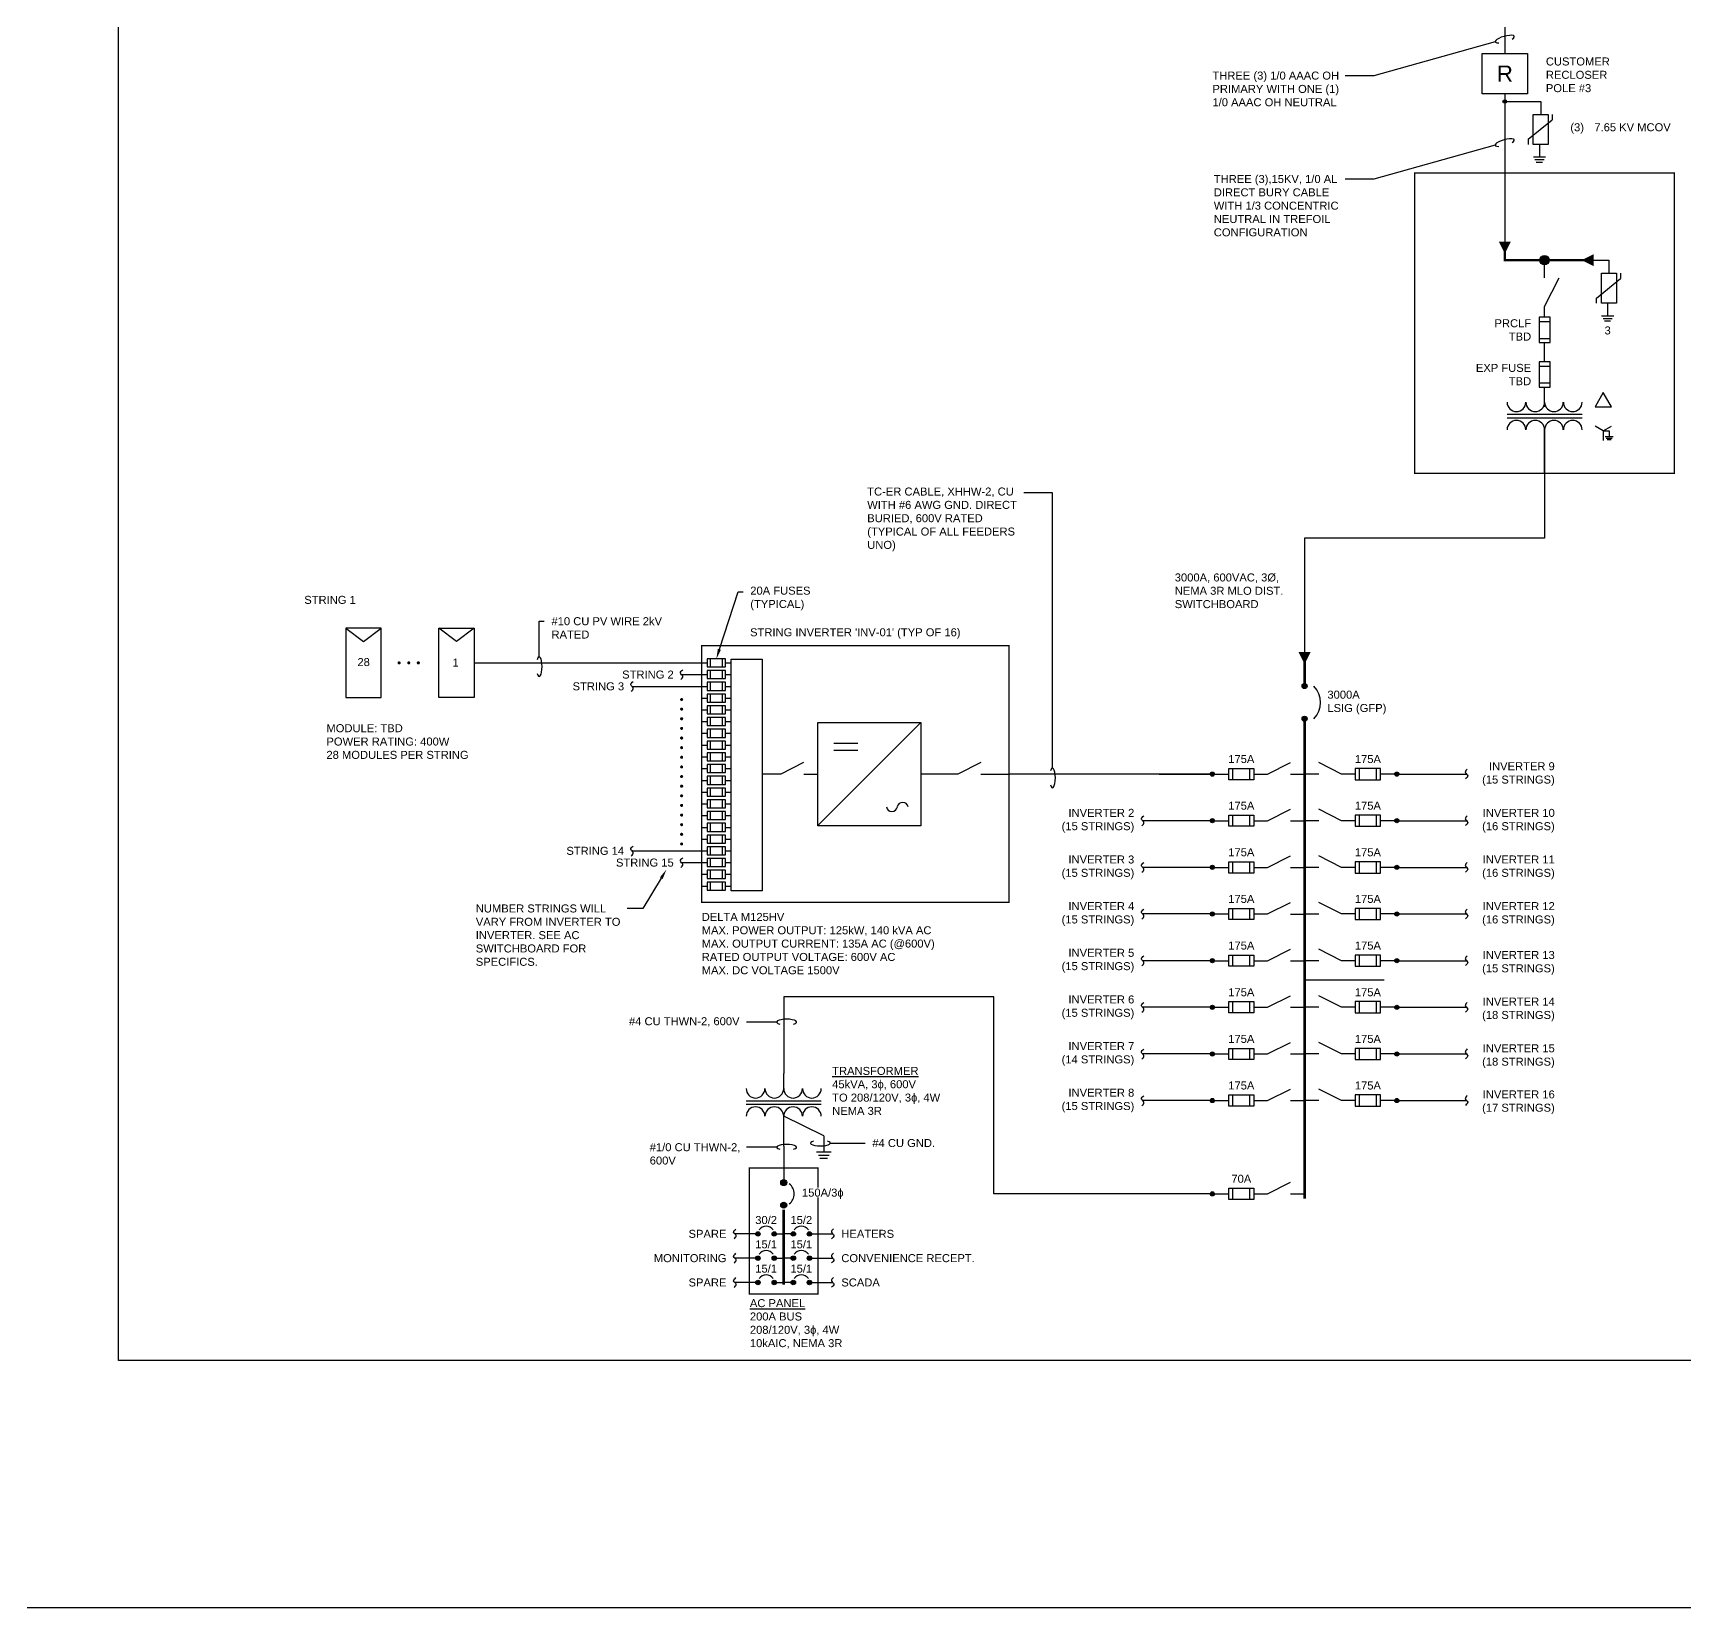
# Model space of a CAD drawing. Extents: x -18 to 267, y -48 to 249.
# Drawn here: x 141.73 to 162.38, y 63.52 to 83.21 of the extents above; entities that cross this region are included whole.
import ezdxf
from ezdxf import colors
from ezdxf.entities.mleader import LeaderData, LeaderLine
from ezdxf.math import Vec2, Vec3

# ---------------------------------------------------------------- set-up
doc = ezdxf.new("R2010")
doc.units = 0
doc.header["$MEASUREMENT"] = 0
doc.linetypes.add('PHANTOM2', pattern=[1.25, 0.625, -0.125, 0.125, -0.125, 0.125, -0.125])
for name, color, linetype in [('E-1LIN', 4, 'Continuous'), ('E-1LIN-CABL-OH', 4, 'Continuous'), ('E-1LIN-EQPM-ENCL', 8, 'PHANTOM2'), ('E-1LIN-FUSE', 170, 'Continuous'), ('E-ARRAY-MODULE', 170, 'Continuous'), ('E-TEXT', 7, 'Continuous'), ('G-ANNO-TEXT', 1, 'Continuous')]:
    doc.layers.add(name, color=color, linetype=linetype)
doc.layers.add('G-NPLT', color=67, linetype='Continuous', plot=False)
doc.styles.add('NEI-A', font='arial.ttf')

# ---------------------------------------------------------------- blocks, each defined once
blk = doc.blocks.new('Equipment Callout Arrowhead')
at = {"color": 0}
blk.add_ellipse((0, 0), major_axis=(0.99, 0), ratio=0.28679, start_param=-0.799881, end_param=3.941473, dxfattribs=at)
blk = doc.blocks.new('A$C842ad1d9')
for points in [[(-0.469, -0.151), (0.469, -0.151)], [(-0.469, -0.194), (0.469, -0.194)]]:
    blk.add_lwpolyline(points)
for centre, start, end in [((-0.352, 0), 180, 0), ((-0.117, 0), 180, 0), ((0.117, 0), 180, 0), ((0.352, 0), 180, 0), ((-0.352, -0.345), 0, 180), ((-0.117, -0.345), 0, 180), ((0.117, -0.345), 0, 180), ((0.352, -0.345), 0, 180)]:
    blk.add_arc(centre, 0.117, start, end)
blk = doc.blocks.new('A$C4f8bfd34')
at = {"start_tangent": (-0.889861, -0.85957), "end_tangent": (-0.954311, -0.827045)}
blk.add_spline([(0.008, 0.062), (-0.017, 0.022), (0.014, -0.02), (-0.014, -0.06)], degree=3, dxfattribs=at)

msp = doc.modelspace()

# ---------------------------------------------------------------- hatches: boundary and pattern name
at = {"layer": 'E-1LIN', "transparency": 33554687}
h = msp.add_hatch(color=256, dxfattribs=at)
h.dxf.hatch_style = 1
h.paths.add_polyline_path([(160.68, 80.368, 1), (160.563, 80.368, 1)])
at = {"layer": 'E-1LIN'}
h = msp.add_hatch(color=256, dxfattribs=at)
h.dxf.hatch_style = 1
edge = h.paths.add_edge_path()
edge.add_arc((157.622, 75.043), 0.0321, 0, 360)
h = msp.add_hatch(color=256, dxfattribs=at)
h.dxf.hatch_style = 1
edge = h.paths.add_edge_path()
edge.add_arc((157.622, 74.634), 0.0321, 0, 360)
h = msp.add_hatch(color=256, dxfattribs=at)
h.dxf.hatch_style = 1
h.paths.add_polyline_path([(156.469, 73.916, 1), (156.469, 73.968, 1)])
h = msp.add_hatch(color=256, dxfattribs=at)
h.dxf.hatch_style = 1
h.paths.add_polyline_path([(158.775, 73.916, -1), (158.775, 73.968, -1)])
h = msp.add_hatch(color=256, dxfattribs=at)
h.dxf.hatch_style = 1
h.paths.add_polyline_path([(156.469, 73.333, 1), (156.469, 73.385, 1)])
h = msp.add_hatch(color=256, dxfattribs=at)
h.dxf.hatch_style = 1
h.paths.add_polyline_path([(158.775, 73.333, -1), (158.775, 73.385, -1)])
h = msp.add_hatch(color=256, dxfattribs=at)
h.dxf.hatch_style = 1
h.paths.add_polyline_path([(156.469, 72.75, 1), (156.469, 72.802, 1)])
h = msp.add_hatch(color=256, dxfattribs=at)
h.dxf.hatch_style = 1
h.paths.add_polyline_path([(158.775, 72.75, -1), (158.775, 72.802, -1)])
h = msp.add_hatch(color=256, dxfattribs=at)
h.dxf.hatch_style = 1
h.paths.add_polyline_path([(156.469, 72.166, 1), (156.469, 72.219, 1)])
h = msp.add_hatch(color=256, dxfattribs=at)
h.dxf.hatch_style = 1
h.paths.add_polyline_path([(158.775, 72.166, -1), (158.775, 72.219, -1)])
h = msp.add_hatch(color=256, dxfattribs=at)
h.dxf.hatch_style = 1
h.paths.add_polyline_path([(156.469, 71.583, 1), (156.469, 71.636, 1)])
h = msp.add_hatch(color=256, dxfattribs=at)
h.dxf.hatch_style = 1
h.paths.add_polyline_path([(158.775, 71.583, -1), (158.775, 71.636, -1)])
h = msp.add_hatch(color=256, dxfattribs=at)
h.dxf.hatch_style = 1
h.paths.add_polyline_path([(156.469, 71, 1), (156.469, 71.052, 1)])
h = msp.add_hatch(color=256, dxfattribs=at)
h.dxf.hatch_style = 1
h.paths.add_polyline_path([(158.775, 71, -1), (158.775, 71.052, -1)])
h = msp.add_hatch(color=256, dxfattribs=at)
h.dxf.hatch_style = 1
h.paths.add_polyline_path([(156.469, 70.417, 1), (156.469, 70.469, 1)])
h = msp.add_hatch(color=256, dxfattribs=at)
h.dxf.hatch_style = 1
h.paths.add_polyline_path([(158.775, 70.417, -1), (158.775, 70.469, -1)])
h = msp.add_hatch(color=256, dxfattribs=at)
h.dxf.hatch_style = 1
h.paths.add_polyline_path([(156.469, 69.834, 1), (156.469, 69.886, 1)])
h = msp.add_hatch(color=256, dxfattribs=at)
h.dxf.hatch_style = 1
h.paths.add_polyline_path([(158.775, 69.834, -1), (158.775, 69.886, -1)])
h = msp.add_hatch(color=256, dxfattribs=at)
h.dxf.hatch_style = 1
edge = h.paths.add_edge_path()
edge.add_arc((151.111, 68.834), 0.038, 0, 360)
h = msp.add_hatch(color=256, dxfattribs=at)
h.dxf.hatch_style = 1
edge = h.paths.add_edge_path()
edge.add_arc((151.111, 68.552), 0.038, 0, 360)
h = msp.add_hatch(color=256, dxfattribs=at)
h.dxf.hatch_style = 1
h.paths.add_polyline_path([(156.469, 68.667, 1), (156.469, 68.72, 1)])
at = {"layer": 'E-1LIN', "linetype": 'Continuous'}
h = msp.add_hatch(color=256, dxfattribs=at)
h.dxf.hatch_style = 1
edge = h.paths.add_edge_path()
edge.add_arc((150.789, 68.193), 0.0274, 180, 540, ccw=False)
at = {"layer": 'E-1LIN'}
h = msp.add_hatch(color=256, dxfattribs=at)
h.dxf.hatch_style = 1
edge = h.paths.add_edge_path()
edge.add_arc((150.992, 68.193), 0.0274, 180, 540, ccw=False)
h = msp.add_hatch(color=256, dxfattribs=at)
h.dxf.hatch_style = 1
edge = h.paths.add_edge_path()
edge.add_arc((151.231, 68.193), 0.0274, 0, 360)
at = {"layer": 'E-1LIN', "linetype": 'Continuous'}
h = msp.add_hatch(color=256, dxfattribs=at)
h.dxf.hatch_style = 1
edge = h.paths.add_edge_path()
edge.add_arc((151.433, 68.193), 0.0274, 0, 360)
h = msp.add_hatch(color=256, dxfattribs=at)
h.dxf.hatch_style = 1
edge = h.paths.add_edge_path()
edge.add_arc((150.789, 67.889), 0.0274, 180, 540, ccw=False)
at = {"layer": 'E-1LIN'}
h = msp.add_hatch(color=256, dxfattribs=at)
h.dxf.hatch_style = 1
edge = h.paths.add_edge_path()
edge.add_arc((150.992, 67.889), 0.0274, 180, 540, ccw=False)
h = msp.add_hatch(color=256, dxfattribs=at)
h.dxf.hatch_style = 1
edge = h.paths.add_edge_path()
edge.add_arc((151.231, 67.889), 0.0274, 0, 360)
at = {"layer": 'E-1LIN', "linetype": 'Continuous'}
h = msp.add_hatch(color=256, dxfattribs=at)
h.dxf.hatch_style = 1
edge = h.paths.add_edge_path()
edge.add_arc((151.433, 67.889), 0.0274, 0, 360)
h = msp.add_hatch(color=256, dxfattribs=at)
h.dxf.hatch_style = 1
edge = h.paths.add_edge_path()
edge.add_arc((150.789, 67.585), 0.0274, 180, 540, ccw=False)
at = {"layer": 'E-1LIN'}
h = msp.add_hatch(color=256, dxfattribs=at)
h.dxf.hatch_style = 1
edge = h.paths.add_edge_path()
edge.add_arc((150.992, 67.585), 0.0274, 180, 540, ccw=False)
h = msp.add_hatch(color=256, dxfattribs=at)
h.dxf.hatch_style = 1
edge = h.paths.add_edge_path()
edge.add_arc((151.231, 67.585), 0.0274, 0, 360)
at = {"layer": 'E-1LIN', "linetype": 'Continuous'}
h = msp.add_hatch(color=256, dxfattribs=at)
h.dxf.hatch_style = 1
edge = h.paths.add_edge_path()
edge.add_arc((151.433, 67.585), 0.0274, 0, 360)

# ---------------------------------------------------------------- linework, layer by layer
at = {"layer": 'E-1LIN'}
for p, q in [((160.558, 81.814), (160.558, 81.659)), ((160.482, 81.659), (160.635, 81.659)), ((160.501, 81.625), (160.615, 81.625)), ((160.518, 81.595), (160.595, 81.595)), ((161.41, 79.829), (161.41, 79.674)), ((161.334, 79.674), (161.487, 79.674)), ((161.353, 79.64), (161.467, 79.64)), ((161.37, 79.61), (161.447, 79.61)), ((161.381, 78.164), (161.477, 78.164)), ((161.393, 78.143), (161.465, 78.143)), ((161.404, 78.124), (161.452, 78.124))]:
    msp.add_line(p, q, dxfattribs=at)
for points in [[(159.843, 82.954), (160.407, 82.954), (160.407, 82.449), (159.843, 82.449)], [(160.48, 82.189), (160.668, 82.189), (160.668, 81.814), (160.48, 81.814)], [(161.332, 80.204), (161.52, 80.204), (161.52, 79.829), (161.332, 79.829)], [(150.454, 75.381), (150.842, 75.381), (150.842, 72.484), (150.454, 72.484)], [(151.537, 74.587), (152.825, 74.587), (152.825, 73.297), (151.537, 73.297)]]:
    msp.add_lwpolyline(points, close=True, dxfattribs=at)
for points in [[(160.125, 82.354), (160.574, 82.354), (160.574, 82.189)], [(160.718, 82.189), (160.718, 82.124)], [(160.418, 81.879), (160.718, 82.124)], [(160.418, 81.879), (160.418, 81.814)], [(161.237, 80.368), (161.426, 80.368), (161.426, 80.204)], [(161.27, 79.894), (161.57, 80.139)], [(161.57, 80.204), (161.57, 80.139)], [(161.27, 79.829), (161.27, 79.894)], [(160.622, 79.097), (160.622, 79.338)], [(160.622, 78.533), (160.622, 78.78)], [(161.252, 78.535), (161.458, 78.535), (161.355, 78.714), (161.252, 78.535)], [(160.153, 78.441), (161.091, 78.441)], [(160.153, 78.398), (161.091, 78.398)], [(161.355, 78.234), (161.252, 78.293)], [(161.355, 78.234), (161.458, 78.293)], [(160.622, 78.247), (160.622, 77.893), (160.622, 76.893), (158.616, 76.894), (157.622, 76.893), (157.622, 75.318)], [(160.622, 77.702), (160.622, 78.247)], [(161.355, 78.234), (161.355, 78.115)], [(161.355, 78.234), (161.429, 78.234), (161.429, 78.164)], [(147.241, 75.333), (150.086, 75.333)], [(149.834, 75.186), (150.086, 75.186)], [(150.086, 75.333), (150.156, 75.333)], [(150.086, 75.186), (150.156, 75.186)], [(150.383, 75.333), (150.453, 75.333)], [(150.383, 75.186), (150.453, 75.186)], [(149.214, 75.039), (150.086, 75.039)], [(150.086, 75.039), (150.156, 75.039)], [(150.383, 75.039), (150.453, 75.039)], [(150.086, 74.893), (150.156, 74.893)], [(150.383, 74.893), (150.453, 74.893)], [(150.086, 74.746), (150.156, 74.746)], [(150.086, 74.599), (150.156, 74.599)], [(150.383, 74.746), (150.453, 74.746)], [(150.383, 74.599), (150.453, 74.599)], [(152.826, 74.587), (151.535, 73.297)], [(150.086, 74.452), (150.156, 74.452)], [(150.383, 74.452), (150.453, 74.452)], [(150.086, 74.305), (150.156, 74.305)], [(150.086, 74.158), (150.156, 74.158)], [(150.383, 74.305), (150.453, 74.305)], [(150.383, 74.158), (150.453, 74.158)], [(151.737, 74.328), (152.037, 74.328)], [(151.737, 74.241), (152.037, 74.241)], [(150.086, 74.011), (150.156, 74.011)], [(150.383, 74.011), (150.453, 74.011)], [(151.359, 74.087), (151.074, 73.943), (150.842, 73.943)], [(151.361, 73.942), (151.537, 73.942)], [(153.573, 74.087), (153.288, 73.943), (152.825, 73.943)], [(153.575, 73.942), (153.927, 73.942)], [(155.804, 73.942), (156.469, 73.942), (156.469, 73.942), (153.927, 73.942)], [(158.775, 73.942), (159.647, 73.942)], [(150.086, 73.864), (150.156, 73.864)], [(150.086, 73.717), (150.156, 73.717)], [(150.383, 73.864), (150.453, 73.864)], [(150.383, 73.717), (150.453, 73.717)], [(150.086, 73.57), (150.156, 73.57)], [(150.383, 73.57), (150.453, 73.57)], [(150.086, 73.423), (150.156, 73.423)], [(150.383, 73.423), (150.453, 73.423)], [(156.469, 73.359), (155.597, 73.359)], [(158.775, 73.359), (159.647, 73.359)], [(150.086, 73.276), (150.156, 73.276)], [(150.086, 73.129), (150.156, 73.129)], [(150.383, 73.276), (150.453, 73.276)], [(150.383, 73.129), (150.453, 73.129)], [(149.214, 72.982), (150.086, 72.982)], [(150.086, 72.982), (150.156, 72.982)], [(150.383, 72.982), (150.453, 72.982)], [(149.834, 72.835), (150.086, 72.835)], [(150.086, 72.835), (150.156, 72.835)], [(150.086, 72.689), (150.156, 72.689)], [(150.383, 72.835), (150.453, 72.835)], [(150.383, 72.689), (150.453, 72.689)], [(156.469, 72.776), (155.597, 72.776)], [(158.775, 72.776), (159.647, 72.776)], [(150.086, 72.542), (150.156, 72.542)], [(150.383, 72.542), (150.453, 72.542)], [(156.469, 72.193), (155.597, 72.193)], [(158.775, 72.193), (159.647, 72.193)], [(156.469, 71.609), (155.597, 71.609)], [(158.775, 71.609), (159.647, 71.609)], [(158.616, 71.365), (157.622, 71.365), (157.622, 70.053)], [(156.469, 68.693), (153.739, 68.693), (153.739, 71.157), (151.111, 71.157), (151.111, 70.198)], [(156.469, 71.026), (155.597, 71.026)], [(158.775, 71.026), (159.647, 71.026)], [(156.469, 70.443), (155.597, 70.443)], [(158.775, 70.443), (159.647, 70.443)], [(151.111, 70.009), (151.111, 70.198)], [(156.469, 69.86), (155.597, 69.86)], [(158.775, 69.86), (159.647, 69.86)], [(151.111, 69.291), (151.111, 69.664)], [(151.613, 69.417), (151.111, 69.664)], [(151.613, 69.417), (151.613, 69.217)], [(151.111, 69.291), (151.111, 68.834)], [(151.521, 69.217), (151.704, 69.217)], [(151.544, 69.176), (151.681, 69.176)], [(151.564, 69.14), (151.657, 69.14)], [(150.789, 68.193), (150.499, 68.193)], [(151.433, 68.193), (151.724, 68.193)], [(150.789, 67.889), (150.499, 67.889)], [(151.433, 67.889), (151.724, 67.889)], [(150.789, 67.585), (150.499, 67.585)], [(151.433, 67.585), (151.724, 67.585)]]:
    msp.add_lwpolyline(points, dxfattribs=at)
at = {"layer": 'E-1LIN', "transparency": 33554687}
for points in [[(160.125, 80.599, 0.15, 0, 0), (160.125, 80.449, 0, 0, 0)], [(161.237, 80.368, 0.15, 0, 0), (161.087, 80.368, 0, 0, 0)], [(157.622, 75.468, 0.15, 0, 0), (157.622, 75.318, 0, 0, 0)]]:
    msp.add_lwpolyline(points, format="xyseb", dxfattribs=at)
at = {"layer": 'E-1LIN', "const_width": 0.0312}
for points in [[(160.125, 80.599), (160.125, 80.368), (161.118, 80.368)], [(151.111, 68.496), (151.111, 67.557)]]:
    msp.add_lwpolyline(points, dxfattribs=at)
at = {"layer": 'E-1LIN', "flags": 128}
for points in [[(160.621, 80.149), (160.621, 80.368)], [(160.622, 79.654), (160.622, 79.79), (160.803, 80.146)], [(156.469, 73.942), (156.673, 73.942)], [(156.989, 73.942), (157.159, 73.942), (157.444, 74.087)], [(157.446, 73.942), (157.622, 73.942)], [(157.798, 73.942), (157.622, 73.942)], [(158.255, 73.942), (158.085, 73.942), (157.8, 74.087)], [(158.775, 73.942), (158.571, 73.942)], [(156.469, 73.359), (156.673, 73.359)], [(156.989, 73.359), (157.159, 73.359), (157.444, 73.503)], [(157.446, 73.359), (157.622, 73.359)], [(157.798, 73.359), (157.622, 73.359)], [(158.255, 73.359), (158.085, 73.359), (157.8, 73.503)], [(158.775, 73.359), (158.571, 73.359)], [(156.989, 72.776), (157.159, 72.776), (157.444, 72.92)], [(158.255, 72.776), (158.085, 72.776), (157.8, 72.92)], [(156.469, 72.776), (156.673, 72.776)], [(157.446, 72.775), (157.622, 72.775)], [(157.798, 72.775), (157.622, 72.775)], [(158.775, 72.776), (158.571, 72.776)], [(156.989, 72.193), (157.159, 72.193), (157.444, 72.337)], [(158.255, 72.193), (158.085, 72.193), (157.8, 72.337)], [(156.469, 72.193), (156.673, 72.193)], [(157.446, 72.192), (157.622, 72.192)], [(157.798, 72.192), (157.622, 72.192)], [(158.775, 72.193), (158.571, 72.193)], [(156.989, 71.609), (157.159, 71.609), (157.444, 71.754)], [(158.255, 71.609), (158.085, 71.609), (157.8, 71.754)], [(156.469, 71.609), (156.673, 71.609)], [(157.446, 71.609), (157.622, 71.609)], [(157.798, 71.609), (157.622, 71.609)], [(158.775, 71.609), (158.571, 71.609)], [(156.989, 71.026), (157.159, 71.026), (157.444, 71.171)], [(158.255, 71.026), (158.085, 71.026), (157.8, 71.171)], [(156.469, 71.026), (156.673, 71.026)], [(157.446, 71.026), (157.622, 71.026)], [(157.798, 71.026), (157.622, 71.026)], [(158.775, 71.026), (158.571, 71.026)], [(156.469, 70.443), (156.673, 70.443)], [(156.989, 70.443), (157.159, 70.443), (157.444, 70.587)], [(157.446, 70.443), (157.622, 70.443)], [(157.798, 70.443), (157.622, 70.443)], [(158.255, 70.443), (158.085, 70.443), (157.8, 70.587)], [(158.775, 70.443), (158.571, 70.443)], [(156.989, 69.86), (157.159, 69.86), (157.444, 70.004)], [(158.255, 69.86), (158.085, 69.86), (157.8, 70.004)], [(156.469, 69.86), (156.673, 69.86)], [(157.446, 69.859), (157.622, 69.859)], [(157.798, 69.859), (157.622, 69.859)], [(158.775, 69.86), (158.571, 69.86)], [(156.989, 68.693), (157.159, 68.693), (157.444, 68.838)], [(156.469, 68.693), (156.673, 68.693)], [(157.446, 68.693), (157.622, 68.693)]]:
    msp.add_lwpolyline(points, dxfattribs=at)
at = {"layer": 'E-1LIN', "const_width": 0.0312, "flags": 128}
for points in [[(157.622, 75.043), (157.622, 75.468)], [(157.622, 74.634), (157.622, 68.633)]]:
    msp.add_lwpolyline(points, dxfattribs=at)
at = {"layer": 'E-1LIN', "linetype": 'ByBlock'}
for points in [[(151.019, 68.193), (151.096, 68.193)], [(151.203, 68.193), (151.127, 68.193)], [(151.019, 67.889), (151.096, 67.889)], [(151.203, 67.889), (151.127, 67.889)], [(151.019, 67.585), (151.096, 67.585)], [(151.203, 67.585), (151.127, 67.585)]]:
    msp.add_lwpolyline(points, dxfattribs=at)
at = {"layer": 'E-1LIN'}
for centre, radius in [((160.124, 82.352), 0.0225), ((157.622, 75.043), 0.0321), ((157.622, 74.634), 0.0321), ((156.469, 73.942), 0.0262), ((158.775, 73.942), 0.0262), ((156.469, 73.359), 0.0262), ((158.775, 73.359), 0.0262), ((156.469, 72.776), 0.0262), ((158.775, 72.776), 0.0262), ((156.469, 72.193), 0.0262), ((158.775, 72.193), 0.0262), ((156.469, 71.609), 0.0262), ((158.775, 71.609), 0.0262), ((156.469, 71.026), 0.0262), ((158.775, 71.026), 0.0262), ((156.469, 70.443), 0.0262), ((158.775, 70.443), 0.0262), ((156.469, 69.86), 0.0262), ((158.775, 69.86), 0.0262), ((156.469, 68.693), 0.0262)]:
    msp.add_circle(centre, radius, dxfattribs=at)
at = {"layer": 'E-1LIN', "transparency": 33554687}
msp.add_circle((160.621, 80.368), 0.0581, dxfattribs=at)
at = {"layer": 'E-1LIN', "linetype": 'Continuous'}
for centre, radius in [((151.111, 68.834), 0.038), ((151.111, 68.552), 0.038), ((150.789, 68.193), 0.0274), ((150.992, 68.193), 0.0274), ((151.231, 68.193), 0.0274), ((151.433, 68.193), 0.0274), ((150.789, 67.889), 0.0274), ((150.992, 67.889), 0.0274), ((151.231, 67.889), 0.0274), ((151.433, 67.889), 0.0274), ((150.789, 67.585), 0.0274), ((150.992, 67.585), 0.0274), ((151.231, 67.585), 0.0274), ((151.433, 67.585), 0.0274)]:
    msp.add_circle(centre, radius, dxfattribs=at)
at = {"layer": 'E-1LIN'}
for centre, radius, start, end in [((160.27, 78.592), 0.117, 180, 0), ((160.505, 78.592), 0.117, 180, 0), ((160.739, 78.592), 0.117, 180, 0), ((160.974, 78.592), 0.117, 180, 0), ((160.27, 78.247), 0.117, 0, 180), ((160.505, 78.247), 0.117, 0, 180), ((160.739, 78.247), 0.117, 0, 180), ((160.974, 78.247), 0.117, 0, 180), ((157.529, 74.838), 0.293, 315.6684, 44.3338), ((152.463, 73.544), 0.0694, 190.5662, 349.4338), ((152.599, 73.519), 0.0694, 10.5662, 169.4338), ((151.086, 68.694), 0.156, 307.3589, 52.6411), ((150.891, 68.179), 0.109, 35.5426, 144.4574), ((151.331, 68.179), 0.109, 35.5426, 144.4574), ((150.891, 67.875), 0.109, 35.5426, 144.4574), ((151.331, 67.875), 0.109, 35.5426, 144.4574), ((150.891, 67.571), 0.109, 35.5426, 144.4574), ((151.331, 67.571), 0.109, 35.5426, 144.4574)]:
    msp.add_arc(centre, radius, start, end, dxfattribs=at)
for points, start_tangent, end_tangent in [([(149.826, 75.125), (149.85, 75.164), (149.82, 75.206), (149.848, 75.247)], (0.889861, 0.85957), (0.954311, 0.827045)), ([(149.206, 74.978), (149.23, 75.017), (149.2, 75.059), (149.228, 75.1)], (0.889861, 0.85957), (0.954311, 0.827045)), ([(149.206, 72.921), (149.23, 72.96), (149.2, 73.002), (149.228, 73.043)], (0.889861, 0.85957), (0.954311, 0.827045)), ([(149.826, 72.774), (149.85, 72.813), (149.82, 72.855), (149.848, 72.896)], (0.889861, 0.85957), (0.954311, 0.827045)), ([(150.491, 68.131), (150.516, 68.171), (150.485, 68.213), (150.513, 68.254)], (0.889861, 0.85957), (0.954311, 0.827045)), ([(151.732, 68.255), (151.707, 68.215), (151.738, 68.173), (151.709, 68.133)], (-0.889861, -0.85957), (-0.954311, -0.827045)), ([(150.491, 67.828), (150.516, 67.867), (150.485, 67.909), (150.513, 67.95)], (0.889861, 0.85957), (0.954311, 0.827045)), ([(151.732, 67.951), (151.707, 67.911), (151.738, 67.87), (151.709, 67.829)], (-0.889861, -0.85957), (-0.954311, -0.827045)), ([(150.491, 67.524), (150.516, 67.563), (150.485, 67.605), (150.513, 67.646)], (0.889861, 0.85957), (0.954311, 0.827045)), ([(151.732, 67.647), (151.707, 67.608), (151.738, 67.566), (151.709, 67.525)], (-0.889861, -0.85957), (-0.954311, -0.827045))]:
    msp.add_spline(points, degree=3, dxfattribs=dict(at, start_tangent=start_tangent, end_tangent=end_tangent))
for points in [[(160.104, 82.36), (160.147, 82.356), (160.102, 82.356)], [(160.147, 82.356), (160.102, 82.356), (160.147, 82.351)], [(160.102, 82.356), (160.147, 82.351), (160.102, 82.351)], [(160.147, 82.351), (160.102, 82.351), (160.147, 82.348)], [(160.102, 82.351), (160.147, 82.348), (160.102, 82.348)], [(160.147, 82.348), (160.102, 82.348), (160.145, 82.343)], [(160.102, 82.348), (160.145, 82.343), (160.104, 82.343)], [(160.105, 82.363), (160.145, 82.36), (160.104, 82.36)], [(160.145, 82.36), (160.104, 82.36), (160.147, 82.356)], [(160.145, 82.343), (160.104, 82.343), (160.144, 82.34)], [(160.104, 82.343), (160.144, 82.34), (160.105, 82.34)], [(160.109, 82.366), (160.144, 82.363), (160.105, 82.363)], [(160.144, 82.363), (160.105, 82.363), (160.145, 82.36)], [(160.144, 82.34), (160.105, 82.34), (160.142, 82.336)], [(160.105, 82.34), (160.142, 82.336), (160.109, 82.336)], [(160.112, 82.37), (160.142, 82.366), (160.109, 82.366)], [(160.142, 82.366), (160.109, 82.366), (160.144, 82.363)], [(160.142, 82.336), (160.109, 82.336), (160.139, 82.333)], [(160.109, 82.336), (160.139, 82.333), (160.112, 82.333)], [(160.115, 82.371), (160.139, 82.37), (160.112, 82.37)], [(160.139, 82.37), (160.112, 82.37), (160.142, 82.366)], [(160.139, 82.333), (160.112, 82.333), (160.135, 82.331)], [(160.112, 82.333), (160.135, 82.331), (160.115, 82.331)], [(160.119, 82.373), (160.135, 82.371), (160.115, 82.371)], [(160.135, 82.371), (160.115, 82.371), (160.139, 82.37)], [(160.135, 82.331), (160.115, 82.331), (160.13, 82.33)], [(160.115, 82.331), (160.13, 82.33), (160.119, 82.33)], [(160.122, 82.375), (160.13, 82.373), (160.119, 82.373)], [(160.13, 82.373), (160.119, 82.373), (160.135, 82.371)], [(160.13, 82.33), (160.119, 82.33), (160.127, 82.33)], [(160.119, 82.33), (160.127, 82.33), (160.122, 82.33)], [(160.127, 82.375), (160.122, 82.375), (160.13, 82.373)]]:
    msp.add_solid(points, dxfattribs=at)
at = {"layer": 'E-1LIN-CABL-OH'}
for p, q in [((160.125, 86.05), (160.125, 82.954)), ((160.125, 82.449), (160.125, 80.368))]:
    msp.add_line(p, q, dxfattribs=at)
at = {"layer": 'E-1LIN-EQPM-ENCL', "const_width": 0.0156}
for points in [[(158.999, 81.458), (162.245, 81.458), (162.245, 77.702), (158.999, 77.702)], [(150.086, 75.547), (153.927, 75.547), (153.927, 72.338), (150.086, 72.338)], [(150.682, 69.016), (151.541, 69.016), (151.541, 67.442), (150.682, 67.442)]]:
    msp.add_lwpolyline(points, close=True, dxfattribs=at)
at = {"layer": 'E-1LIN-FUSE'}
for points in [[(160.552, 79.338), (160.692, 79.338), (160.692, 79.654), (160.552, 79.654)], [(160.552, 78.78), (160.692, 78.78), (160.692, 79.097), (160.552, 79.097)], [(150.383, 75.283), (150.383, 75.384), (150.156, 75.384), (150.156, 75.283)], [(150.383, 75.136), (150.383, 75.237), (150.156, 75.237), (150.156, 75.136)], [(150.383, 74.989), (150.383, 75.09), (150.156, 75.09), (150.156, 74.989)], [(150.383, 74.842), (150.383, 74.943), (150.156, 74.943), (150.156, 74.842)], [(150.383, 74.695), (150.383, 74.796), (150.156, 74.796), (150.156, 74.695)], [(150.383, 74.548), (150.383, 74.649), (150.156, 74.649), (150.156, 74.548)], [(150.383, 74.401), (150.383, 74.502), (150.156, 74.502), (150.156, 74.401)], [(150.383, 74.254), (150.383, 74.355), (150.156, 74.355), (150.156, 74.254)], [(150.383, 74.107), (150.383, 74.208), (150.156, 74.208), (150.156, 74.107)], [(150.383, 73.96), (150.383, 74.062), (150.156, 74.062), (150.156, 73.96)], [(156.673, 73.872), (156.673, 74.012), (156.989, 74.012), (156.989, 73.872)], [(158.571, 73.872), (158.571, 74.012), (158.255, 74.012), (158.255, 73.872)], [(150.383, 73.813), (150.383, 73.915), (150.156, 73.915), (150.156, 73.813)], [(150.383, 73.666), (150.383, 73.768), (150.156, 73.768), (150.156, 73.666)], [(150.383, 73.52), (150.383, 73.621), (150.156, 73.621), (150.156, 73.52)], [(150.383, 73.373), (150.383, 73.474), (150.156, 73.474), (150.156, 73.373)], [(150.383, 73.226), (150.383, 73.327), (150.156, 73.327), (150.156, 73.226)], [(156.673, 73.289), (156.673, 73.429), (156.989, 73.429), (156.989, 73.289)], [(158.571, 73.289), (158.571, 73.429), (158.255, 73.429), (158.255, 73.289)], [(150.383, 73.079), (150.383, 73.18), (150.156, 73.18), (150.156, 73.079)], [(150.383, 72.932), (150.383, 73.033), (150.156, 73.033), (150.156, 72.932)], [(150.383, 72.785), (150.383, 72.886), (150.156, 72.886), (150.156, 72.785)], [(150.383, 72.638), (150.383, 72.739), (150.156, 72.739), (150.156, 72.638)], [(156.673, 72.705), (156.673, 72.846), (156.989, 72.846), (156.989, 72.705)], [(158.571, 72.705), (158.571, 72.846), (158.255, 72.846), (158.255, 72.705)], [(150.383, 72.491), (150.383, 72.592), (150.156, 72.592), (150.156, 72.491)], [(156.673, 72.122), (156.673, 72.263), (156.989, 72.263), (156.989, 72.122)], [(158.571, 72.122), (158.571, 72.263), (158.255, 72.263), (158.255, 72.122)], [(156.673, 71.539), (156.673, 71.68), (156.989, 71.68), (156.989, 71.539)], [(158.571, 71.539), (158.571, 71.68), (158.255, 71.68), (158.255, 71.539)], [(156.673, 70.956), (156.673, 71.097), (156.989, 71.097), (156.989, 70.956)], [(158.571, 70.956), (158.571, 71.097), (158.255, 71.097), (158.255, 70.956)], [(156.673, 70.373), (156.673, 70.513), (156.989, 70.513), (156.989, 70.373)], [(158.571, 70.373), (158.571, 70.513), (158.255, 70.513), (158.255, 70.373)], [(156.673, 69.79), (156.673, 69.93), (156.989, 69.93), (156.989, 69.79)], [(158.571, 69.79), (158.571, 69.93), (158.255, 69.93), (158.255, 69.79)], [(156.673, 68.623), (156.673, 68.764), (156.989, 68.764), (156.989, 68.623)]]:
    msp.add_lwpolyline(points, close=True, dxfattribs=at)
for points in [[(160.552, 79.601), (160.692, 79.601)], [(160.552, 79.39), (160.692, 79.39)], [(160.552, 79.044), (160.692, 79.044)], [(160.552, 78.833), (160.692, 78.833)], [(150.194, 75.283), (150.194, 75.384)], [(150.345, 75.283), (150.345, 75.384)], [(150.194, 75.136), (150.194, 75.237)], [(150.345, 75.136), (150.345, 75.237)], [(150.194, 74.989), (150.194, 75.09)], [(150.345, 74.989), (150.345, 75.09)], [(150.194, 74.842), (150.194, 74.943)], [(150.194, 74.695), (150.194, 74.796)], [(150.345, 74.842), (150.345, 74.943)], [(150.345, 74.695), (150.345, 74.796)], [(150.194, 74.548), (150.194, 74.649)], [(150.345, 74.548), (150.345, 74.649)], [(150.194, 74.401), (150.194, 74.502)], [(150.194, 74.254), (150.194, 74.355)], [(150.345, 74.401), (150.345, 74.502)], [(150.345, 74.254), (150.345, 74.355)], [(150.194, 74.107), (150.194, 74.208)], [(150.345, 74.107), (150.345, 74.208)], [(150.194, 73.96), (150.194, 74.062)], [(150.345, 73.96), (150.345, 74.062)], [(156.725, 73.872), (156.725, 74.012)], [(156.936, 73.872), (156.936, 74.012)], [(158.308, 73.872), (158.308, 74.012)], [(158.519, 73.872), (158.519, 74.012)], [(150.194, 73.813), (150.194, 73.915)], [(150.194, 73.666), (150.194, 73.768)], [(150.345, 73.813), (150.345, 73.915)], [(150.345, 73.666), (150.345, 73.768)], [(150.194, 73.52), (150.194, 73.621)], [(150.345, 73.52), (150.345, 73.621)], [(150.194, 73.373), (150.194, 73.474)], [(150.194, 73.226), (150.194, 73.327)], [(150.345, 73.373), (150.345, 73.474)], [(150.345, 73.226), (150.345, 73.327)], [(156.725, 73.289), (156.725, 73.429)], [(156.936, 73.289), (156.936, 73.429)], [(158.308, 73.289), (158.308, 73.429)], [(158.519, 73.289), (158.519, 73.429)], [(150.194, 73.079), (150.194, 73.18)], [(150.345, 73.079), (150.345, 73.18)], [(150.194, 72.932), (150.194, 73.033)], [(150.345, 72.932), (150.345, 73.033)], [(150.194, 72.785), (150.194, 72.886)], [(150.194, 72.638), (150.194, 72.739)], [(150.345, 72.785), (150.345, 72.886)], [(150.345, 72.638), (150.345, 72.739)], [(156.725, 72.705), (156.725, 72.846)], [(156.936, 72.705), (156.936, 72.846)], [(158.308, 72.705), (158.308, 72.846)], [(158.519, 72.705), (158.519, 72.846)], [(150.194, 72.491), (150.194, 72.592)], [(150.345, 72.491), (150.345, 72.592)], [(156.725, 72.122), (156.725, 72.263)], [(156.936, 72.122), (156.936, 72.263)], [(158.308, 72.122), (158.308, 72.263)], [(158.519, 72.122), (158.519, 72.263)], [(156.725, 71.539), (156.725, 71.68)], [(156.936, 71.539), (156.936, 71.68)], [(158.308, 71.539), (158.308, 71.68)], [(158.519, 71.539), (158.519, 71.68)], [(156.725, 70.956), (156.725, 71.097)], [(156.936, 70.956), (156.936, 71.097)], [(158.308, 70.956), (158.308, 71.097)], [(158.519, 70.956), (158.519, 71.097)], [(156.725, 70.373), (156.725, 70.513)], [(156.936, 70.373), (156.936, 70.513)], [(158.308, 70.373), (158.308, 70.513)], [(158.519, 70.373), (158.519, 70.513)], [(156.725, 69.79), (156.725, 69.93)], [(156.936, 69.79), (156.936, 69.93)], [(158.308, 69.79), (158.308, 69.93)], [(158.519, 69.79), (158.519, 69.93)], [(156.725, 68.623), (156.725, 68.764)], [(156.936, 68.623), (156.936, 68.764)]]:
    msp.add_lwpolyline(points, dxfattribs=at)
at = {"layer": 'E-ARRAY-MODULE'}
for p, q in [((145.639, 75.768), (145.86, 75.598)), ((145.86, 75.598), (146.08, 75.768)), ((147.02, 75.598), (146.8, 75.768)), ((147.241, 75.768), (147.02, 75.598))]:
    msp.add_line(p, q, dxfattribs=at)
at = {"layer": 'E-ARRAY-MODULE', "flags": 128}
for points in [[(145.639, 75.768), (145.639, 74.898), (146.08, 74.898), (146.08, 75.768)], [(147.241, 75.768), (147.241, 74.898), (146.8, 74.898), (146.8, 75.768)]]:
    msp.add_lwpolyline(points, close=True, dxfattribs=at)
at = {"layer": 'E-TEXT'}
msp.add_lwpolyline([(101.336, 99.866), (177.224, 99.866), (177.224, 63.516), (101.336, 63.516)], close=True, dxfattribs=at)
at = {"layer": 'E-TEXT', "transparency": 33554687, "const_width": 0.0193}
for points in [[(146.313, 75.333, -1), (146.294, 75.333, -1)], [(146.433, 75.333, -1), (146.414, 75.333, -1)], [(146.554, 75.333, -1), (146.534, 75.333, -1)], [(149.835, 74.865, -1), (149.835, 74.884, -1)], [(149.835, 74.745, -1), (149.835, 74.764, -1)], [(149.835, 74.624, -1), (149.835, 74.644, -1)], [(149.835, 74.504, -1), (149.835, 74.523, -1)], [(149.835, 74.383, -1), (149.835, 74.403, -1)], [(149.835, 74.263, -1), (149.835, 74.282, -1)], [(149.835, 74.143, -1), (149.835, 74.162, -1)], [(149.835, 74.022, -1), (149.835, 74.041, -1)], [(149.835, 73.902, -1), (149.835, 73.921, -1)], [(149.835, 73.781, -1), (149.835, 73.801, -1)], [(149.835, 73.661, -1), (149.835, 73.68, -1)], [(149.835, 73.541, -1), (149.835, 73.56, -1)], [(149.835, 73.42, -1), (149.835, 73.439, -1)], [(149.835, 73.3, -1), (149.835, 73.319, -1)], [(149.835, 73.179, -1), (149.835, 73.199, -1)], [(149.835, 73.059, -1), (149.835, 73.078, -1)]]:
    msp.add_lwpolyline(points, format="xyb", close=True, dxfattribs=at)

# ---------------------------------------------------------------- block references
at = {"layer": 'E-1LIN'}
for name, p in [('A$C4f8bfd34', (159.647, 73.942)), ('A$C4f8bfd34', (159.647, 73.359)), ('A$C4f8bfd34', (159.647, 72.776)), ('A$C4f8bfd34', (159.647, 72.193)), ('A$C4f8bfd34', (159.647, 71.609)), ('A$C4f8bfd34', (159.647, 71.026)), ('A$C4f8bfd34', (159.647, 70.443)), ('A$C842ad1d9', (151.111, 70.009)), ('A$C4f8bfd34', (159.647, 69.86))]:
    msp.add_blockref(name, p, dxfattribs=at)
at = {"layer": 'E-1LIN', "rotation": 180}
for p in [(155.597, 73.359), (155.597, 72.776), (155.597, 72.193), (155.597, 71.609), (155.597, 71.026), (155.597, 70.443), (155.597, 69.86)]:
    msp.add_blockref('A$C4f8bfd34', p, dxfattribs=at)

# ---------------------------------------------------------------- texts
at = {"layer": 'G-ANNO-TEXT', "style": 'NEI-A'}
for s, insert, char_height, width, attachment_point in [('CUSTOMER \\PRECLOSER\\PPOLE #3', (160.638, 82.685), 0.1, 1.86505, 4), ('R', (160.125, 82.702), 0.2, 0.10952, 5), ('STRING 1', (145.44, 76.069), 0.1, 2.11644, 8), ("STRING INVERTER 'INV-01' (TYP OF 16)", (152.006, 75.635), 0.1, 2.90193, 8), ('3000A\\PLSIG (GFP)', (157.907, 74.837), 0.1, 0.85554, 4), ('175A', (156.831, 74.079), 0.1, 0.31641, 8), ('175A', (158.413, 74.079), 0.1, 0.31641, 8), ('175A', (156.831, 73.496), 0.1, 0.31641, 8), ('175A', (158.413, 73.496), 0.1, 0.31641, 8), ('175A', (156.831, 72.913), 0.1, 0.31641, 8), ('175A', (158.413, 72.913), 0.1, 0.31641, 8), ('175A', (156.831, 72.33), 0.1, 0.31641, 8), ('175A', (158.413, 72.33), 0.1, 0.31641, 8), ('175A', (156.831, 71.747), 0.1, 0.31641, 8), ('175A', (158.413, 71.747), 0.1, 0.31641, 8), ('175A', (156.831, 71.163), 0.1, 0.31641, 8), ('175A', (158.413, 71.163), 0.1, 0.31641, 8), ('175A', (156.831, 70.58), 0.1, 0.31641, 8), ('175A', (158.413, 70.58), 0.1, 0.31641, 8), ('{\\LTRANSFORMER\\P}45kVA, 3ɸ, 600V\\PTO 208/120V, 3ɸ, 4W\\PNEMA 3R', (151.717, 69.98), 0.1, 1.50037, 4), ('175A', (156.831, 69.997), 0.1, 0.31641, 8), ('175A', (158.413, 69.997), 0.1, 0.31641, 8), ('70A', (156.831, 68.831), 0.1, 0.31641, 8), ('30/2', (150.891, 68.315), 0.1, 0.27325, 8), ('15/2', (151.331, 68.315), 0.1, 0.27325, 8), ('15/1', (150.891, 68.011), 0.1, 0.27325, 8), ('15/1', (151.331, 68.011), 0.1, 0.27325, 8), ('15/1', (150.891, 67.707), 0.1, 0.27325, 8), ('15/1', (151.331, 67.707), 0.1, 0.27325, 8), ('{\\LAC PANEL\\P}200A BUS\\P208/120V, 3ɸ, 4W\\P10kAIC, NEMA 3R', (150.688, 67.377), 0.1, 1.44568, 1)]:
    msp.add_mtext(s, dxfattribs=dict(at, insert=insert, char_height=char_height, width=width, attachment_point=attachment_point))
at = {"layer": 'G-ANNO-TEXT', "char_height": 0.1, "style": 'NEI-A'}
for s, width, insert, attachment_point in [('\\pi-0.12421,l0.4,t0.57579;(3)^I7.65 KV MCOV', 1.69885, (160.668, 82.015), 4), ('PRCLF ^JTBD', 0.49511, (160.454, 79.496), 6), ('3', 0.27673, (161.41, 79.489), 5), ('EXP FUSE^JTBD', 0.74876, (160.454, 78.938), 6), ('3000A, 600VAC, 3%%C, NEMA 3R MLO DIST. SWITCHBOARD ', 1.49884, (155.999, 76.016), 7), ('28', 0.05803, (145.86, 75.342), 5), ('1', 0.16437, (147.009, 75.335), 5), ('STRING 2', 0.99968, (149.736, 75.186), 6), ('STRING 3', 0.99968, (149.116, 75.039), 6), ('MODULE: TBD\\PPOWER RATING: 400W\\P28 MODULES PER STRING', 2.0832, (145.395, 74.566), 1), ('INVERTER 9\\P(15 STRINGS)', 0.99968, (160.749, 73.942), 6), ('INVERTER 2\\P(15 STRINGS)', 0.99968, (155.493, 73.359), 6), ('INVERTER 10\\P(16 STRINGS)', 0.99968, (160.749, 73.359), 6), ('STRING 14', 0.99968, (149.116, 72.982), 6), ('INVERTER 3\\P(15 STRINGS)', 0.99968, (155.493, 72.776), 6), ('INVERTER 11\\P(16 STRINGS)', 0.99968, (160.749, 72.776), 6), ('STRING 15', 0.99968, (149.736, 72.835), 6), ('INVERTER 4\\P(15 STRINGS)', 0.99968, (155.493, 72.193), 6), ('INVERTER 12\\P(16 STRINGS)', 0.99968, (160.749, 72.193), 6), ('DELTA M125HV\\PMAX. POWER OUTPUT: 125kW, 140 kVA AC\\PMAX. OUTPUT CURRENT: 135A AC (@600V)\\PRATED OUTPUT VOLTAGE: 600V AC\\PMAX. DC VOLTAGE 1500V', 3.32207, (150.086, 72.206), 1), ('INVERTER 5\\P(15 STRINGS)', 0.99968, (155.493, 71.609), 6), ('INVERTER 13\\P(15 STRINGS)', 0.99968, (160.749, 71.582), 6), ('INVERTER 6\\P(15 STRINGS)', 0.99968, (155.493, 71.026), 6), ('INVERTER 14\\P(18 STRINGS)', 0.99968, (160.749, 70.999), 6), ('INVERTER 7\\P(14 STRINGS)', 0.99968, (155.493, 70.443), 6), ('INVERTER 15\\P(18 STRINGS)', 0.99968, (160.749, 70.415), 6), ('INVERTER 8\\P(15 STRINGS)', 0.99968, (155.493, 69.86), 6), ('INVERTER 16\\P(17 STRINGS)', 0.99968, (160.749, 69.839), 6), ('SPARE', 1.58256, (150.395, 68.193), 6), ('HEATERS', 0.99968, (151.831, 68.193), 4), ('MONITORING', 0.99968, (150.395, 67.889), 6), ('CONVENIENCE RECEPT.', 1.81358, (151.831, 67.889), 4), ('SPARE', 0.99968, (150.395, 67.585), 6), ('SCADA', 0.99968, (151.831, 67.585), 4)]:
    msp.add_mtext_dynamic_manual_height_columns(s, width=width, gutter_width=0.469, heights=[0], dxfattribs=dict(at, insert=insert, attachment_point=attachment_point))

# ---------------------------------------------------------------- leaders
at = {"layer": 'G-ANNO-TEXT'}
ml = msp.add_multileader_mtext('Standard', dxfattribs=at)
ml.set_content('\\A1;THREE (3) 1/0 AAAC OH PRIMARY WITH ONE (1) 1/0 AAAC OH NEUTRAL ', color=256, style='NEI-A')
ml.set_leader_properties()
ml.set_arrow_properties(name='Equipment Callout Arrowhead')
ml.build(insert=Vec2(0, 0))
ml.multileader.update_dxf_attribs({"dogleg_length": 0.36, "arrow_head_size": 0.125})
ctx = ml.context
ctx.base_point, ctx.char_height, ctx.arrow_head_size, ctx.landing_gap_size, ctx.plane_origin = Vec3(156.38, 82.675), 0.1, 0.125, 0.09, Vec3(144.724, 82.599)
notes = []
notes.append((ctx, [(1, (1, 1, 0), (158.489, 82.675), (-1, 0), 0.36, [(0, [(160.125, 83.132)], 0, [])])]))
ctx.mtext.insert, ctx.mtext.width, ctx.mtext.defined_height, ctx.mtext.flow_direction = Vec3(156.47, 82.726), 1.65041, 0.992, 5
ml = msp.add_multileader_mtext('Standard', dxfattribs=at)
ml.set_content('\\A1;THREE (3),15KV, 1/0 AL DIRECT BURY CABLE WITH 1/3 CONCENTRIC NEUTRAL IN TREFOIL CONFIGURATION', color=256, style='NEI-A')
ml.set_leader_properties()
ml.set_arrow_properties(name='Equipment Callout Arrowhead')
ml.build(insert=Vec2(0, 0))
ml.multileader.update_dxf_attribs({"dogleg_length": 0.36, "arrow_head_size": 0.125})
ctx = ml.context
ctx.base_point, ctx.char_height, ctx.arrow_head_size, ctx.landing_gap_size, ctx.plane_origin = Vec3(156.397, 81.382), 0.1, 0.125, 0.09, Vec3(144.724, 81.306)
notes.append((ctx, [(1, (1, 1, 0), (158.489, 81.382), (-1, 0), 0.36, [(0, [(160.125, 81.839)], 0, [])])]))
ctx.mtext.insert, ctx.mtext.width, ctx.mtext.defined_height, ctx.mtext.flow_direction = Vec3(156.487, 81.433), 1.65041, 0.992, 5
ml = msp.add_multileader_mtext('Standard', dxfattribs=at)
ml.set_content('TC-ER CABLE, XHHW-2, CU WITH #6 AWG GND. DIRECT BURIED, 600V RATED\\P(TYPICAL OF ALL FEEDERS UNO)', color=256, style='NEI-A')
ml.set_leader_properties()
ml.set_arrow_properties(name='Equipment Callout Arrowhead')
ml.build(insert=Vec2(0, 0))
ml.multileader.update_dxf_attribs({"dogleg_length": 0.36, "arrow_head_size": 0.125})
ctx = ml.context
ctx.base_point, ctx.char_height, ctx.arrow_head_size, ctx.landing_gap_size, ctx.plane_origin = Vec3(152.065, 77.46), 0.1, 0.125, 0.09, Vec3(139.07, 73.362)
notes.append((ctx, [(1, (1, 1, 0), (154.471, 77.46), (-1, 0), 0.36, [(0, [(154.471, 73.895)], 0, [])])]))
ctx.mtext.insert, ctx.mtext.width, ctx.mtext.flow_direction = Vec3(152.155, 77.525), 2.00011, 5
ml = msp.add_multileader_mtext('Standard', dxfattribs=at)
ml.set_content('20A FUSES (TYPICAL)', color=256, style='NEI-A')
ml.set_leader_properties()
ml.build(insert=Vec2(0, 0))
ml.multileader.update_dxf_attribs({"dogleg_length": 0.0625, "arrow_head_size": 0.125})
ctx = ml.context
ctx.base_point, ctx.char_height, ctx.arrow_head_size, ctx.landing_gap_size, ctx.plane_origin = Vec3(150.603, 76.222), 0.1, 0.125, 0.09, Vec3(135.139, 75.122)
notes.append((ctx, [(0, (1, 1, 0), (150.54, 76.222), (1, 0), 0.0625, [(0, [(150.269, 75.384)], 0, [])])]))
ctx.mtext.insert, ctx.mtext.width, ctx.mtext.flow_direction = Vec3(150.693, 76.286), 1.38077, 5
ml = msp.add_multileader_mtext('Standard', dxfattribs=at)
ml.set_content('#10 CU PV WIRE 2kV RATED', color=256, style='NEI-A')
ml.set_leader_properties()
ml.set_arrow_properties(name='Equipment Callout Arrowhead')
ml.build(insert=Vec2(0, 0))
ml.multileader.update_dxf_attribs({"dogleg_length": 0.0625, "arrow_head_size": 0.125})
ctx = ml.context
ctx.base_point, ctx.char_height, ctx.arrow_head_size, ctx.landing_gap_size, ctx.plane_origin = Vec3(148.118, 75.854), 0.1, 0.125, 0.09, Vec3(132.654, 74.753)
notes.append((ctx, [(0, (1, 1, 0), (148.055, 75.854), (1, 0), 0.0625, [(0, [(148.055, 75.286)], 0, [])])]))
ctx.mtext.insert, ctx.mtext.width, ctx.mtext.flow_direction = Vec3(148.208, 75.904), 1.38077, 5
ml = msp.add_multileader_mtext('Standard', dxfattribs=at)
ml.set_content('\\A1;NUMBER STRINGS WILL VARY FROM INVERTER TO INVERTER. SEE AC SWITCHBOARD FOR SPECIFICS.', color=256, style='NEI-A')
ml.set_leader_properties()
ml.build(insert=Vec2(0, 0))
ml.multileader.update_dxf_attribs({"dogleg_length": 0.36, "arrow_head_size": 0.125})
ctx = ml.context
ctx.base_point, ctx.char_height, ctx.arrow_head_size, ctx.landing_gap_size, ctx.plane_origin = Vec3(147.172, 72.261), 0.1, 0.125, 0.09, Vec3(134.738, 68.728)
notes.append((ctx, [(1, (1, 1, 0), (149.352, 72.261), (-1, 0), 0.198, [(0, [(149.645, 72.748)], 0, [])])]))
ctx.mtext.insert, ctx.mtext.width, ctx.mtext.flow_direction = Vec3(147.262, 72.312), 2.02339, 5
ml = msp.add_multileader_mtext('Standard', dxfattribs=at)
ml.set_content('#4 CU THWN-2, 600V', color=256, style='NEI-A')
ml.set_leader_properties()
ml.set_arrow_properties(name='Equipment Callout Arrowhead')
ml.build(insert=Vec2(0, 0))
ml.multileader.update_dxf_attribs({"dogleg_length": 0.36, "arrow_head_size": 0.125})
ctx = ml.context
ctx.base_point, ctx.char_height, ctx.arrow_head_size, ctx.landing_gap_size, ctx.plane_origin = Vec3(149.087, 70.842), 0.1, 0.125, 0.09, Vec3(141.422, 69.742)
notes.append((ctx, [(1, (1, 1, 0), (150.724, 70.842), (-1, 0), 0.0777, [(0, [(151.148, 70.842)], 0, [])])]))
ctx.mtext.insert, ctx.mtext.width, ctx.mtext.flow_direction = Vec3(149.177, 70.902), 1.38077, 5
ml = msp.add_multileader_mtext('Standard', dxfattribs=at)
ml.set_content('#1/0 CU THWN-2, 600V', color=256, style='NEI-A')
ml.set_leader_properties()
ml.set_arrow_properties(name='Equipment Callout Arrowhead')
ml.build(insert=Vec2(0, 0))
ml.multileader.update_dxf_attribs({"dogleg_length": 0.36, "arrow_head_size": 0.125})
ctx = ml.context
ctx.base_point, ctx.char_height, ctx.arrow_head_size, ctx.landing_gap_size, ctx.plane_origin = Vec3(149.346, 69.276), 0.1, 0.125, 0.09, Vec3(141.422, 68.176)
notes.append((ctx, [(1, (1, 1, 0), (150.724, 69.276), (-1, 0), 0.0777, [(0, [(151.148, 69.276)], 0, [])])]))
ctx.mtext.insert, ctx.mtext.width, ctx.mtext.flow_direction = Vec3(149.436, 69.327), 1.38077, 5
ml = msp.add_multileader_mtext('Standard', dxfattribs=at)
ml.set_content('#4 CU GND.', color=256, style='NEI-A')
ml.set_leader_properties()
ml.set_arrow_properties(name='Equipment Callout Arrowhead')
ml.build(insert=Vec2(0, 0))
ml.multileader.update_dxf_attribs({"dogleg_length": 0.36, "arrow_head_size": 0.125})
ctx = ml.context
ctx.base_point, ctx.char_height, ctx.arrow_head_size, ctx.landing_gap_size, ctx.plane_origin = Vec3(152.129, 69.328), 0.1, 0.125, 0.09, Vec3(144.267, 68.228)
notes.append((ctx, [(0, (1, 1, 0), (152.051, 69.328), (1, 0), 0.0777, [(0, [(151.57, 69.328)], 0, [])])]))
ctx.mtext.insert, ctx.mtext.width, ctx.mtext.flow_direction = Vec3(152.219, 69.379), 1.38077, 5
for ctx, leaders in notes:
    for number, flags, end, landing, length, lines in leaders:
        leader = LeaderData()
        leader.index, (leader.has_last_leader_line, leader.has_dogleg_vector, leader.attachment_direction) = number, flags
        leader.last_leader_point, leader.dogleg_vector, leader.dogleg_length = Vec3(end), Vec3(landing), length
        for number, points, colour, breaks in lines:
            line = LeaderLine()
            line.index, line.vertices, line.color, line.breaks = number, Vec3.list(points), colors.encode_raw_color(colour), breaks
            leader.lines.append(line)
        ctx.leaders.append(leader)

# ---------------------------------------------------------------- next in the draw order: texts
at = {"layer": 'G-ANNO-TEXT', "insert": (151.339, 68.694), "char_height": 0.1, "width": 0.58139, "attachment_point": 4, "style": 'NEI-A', "bg_fill": 3, "box_fill_scale": 1.1, "bg_fill_color": 256, "bg_fill_transparency": 0}
msp.add_mtext('150A/3ɸ', dxfattribs=at)

# ---------------------------------------------------------------- next in the draw order: linework, layer by layer
at = {"layer": 'G-NPLT'}
msp.add_lwpolyline([(142.795, 89.063), (174.418, 89.063), (174.418, 66.611), (142.795, 66.611)], close=True, dxfattribs=at)

doc.saveas('drawing.dxf')
